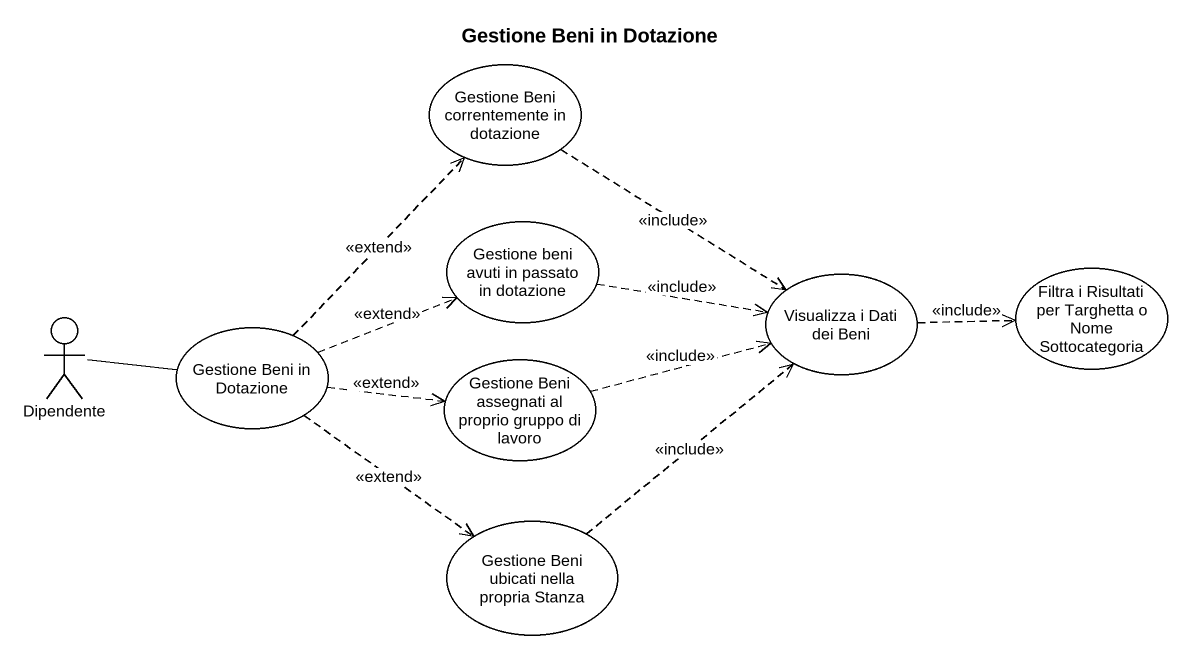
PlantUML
@startuml
title Gestione Beni in Dotazione
usecase "Gestione Beni correntemente in dotazione" as Gestione_Beni_correntemente
usecase "Gestione beni avuti in passato in dotazione" as Gestione_beni_avuti_in
usecase "Visualizza i Dati dei Beni" as Visualizza_i_Dati_dei_Beni
usecase "Filtra i Risultati per Targhetta o Nome Sottocategoria" as Filtra_i_Risultati_per
actor Dipendente
usecase "Gestione Beni in Dotazione" as Gestione_Beni_in_Dotazione
usecase "Gestione Beni assegnati al proprio gruppo di lavoro" as Gestione_Beni_assegnati_al
usecase "Gestione Beni ubicati nella propria Stanza" as Gestione_Beni_ubicati_nella
Gestione_Beni_correntemente ..> Visualizza_i_Dati_dei_Beni : <<include>>
Gestione_beni_avuti_in .right.> Visualizza_i_Dati_dei_Beni : <<include>>
Visualizza_i_Dati_dei_Beni .right.> Filtra_i_Risultati_per : <<include>>
Dipendente -right- Gestione_Beni_in_Dotazione
Gestione_Beni_in_Dotazione .up.> Gestione_Beni_correntemente : <<extend>>
Gestione_Beni_in_Dotazione .right.> Gestione_beni_avuti_in : <<extend>>
Gestione_Beni_in_Dotazione .right.> Gestione_Beni_assegnati_al : <<extend>>
Gestione_Beni_in_Dotazione ..> Gestione_Beni_ubicati_nella : <<extend>>
Gestione_Beni_assegnati_al .right.> Visualizza_i_Dati_dei_Beni : <<include>>
Gestione_Beni_ubicati_nella .up.> Visualizza_i_Dati_dei_Beni : <<include>>
@enduml
